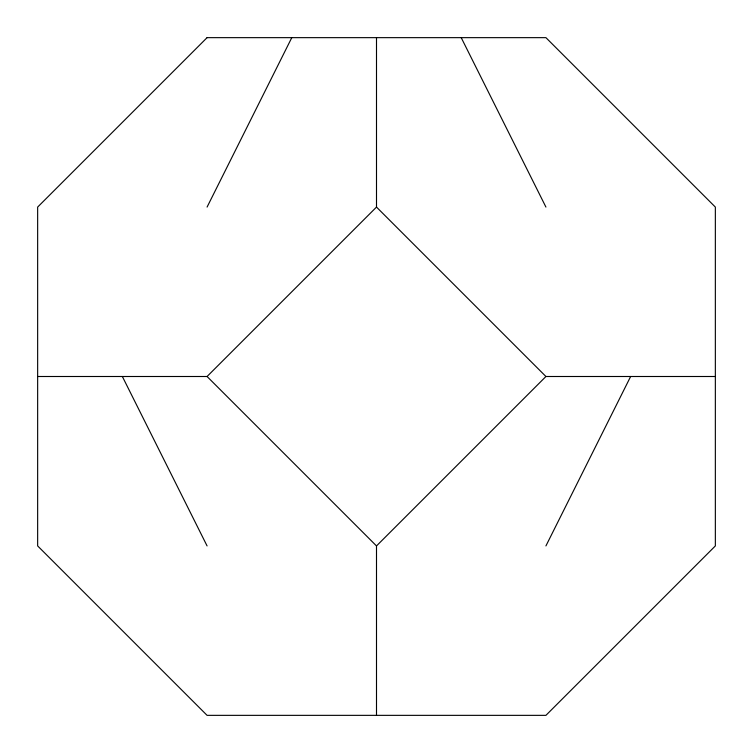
<?xml version="1.0" encoding="UTF-8"?>
<svg xmlns="http://www.w3.org/2000/svg" width="753" height="753" viewBox="0 0 753 753"><rect width="100%" height="100%" fill="white"/><g stroke="black" fill="none" stroke-linecap="round" stroke-linejoin="round"><path stroke-width="1.13" d="M207.075 207.075L291.788 37.65M545.925 545.925L630.638 376.5M37.65 376.5L207.075 376.5L376.5 207.075L376.5 37.65M376.5 715.35L376.5 545.925L545.925 376.5L715.35 376.5M376.5 207.075L545.925 376.5M207.075 376.5L376.5 545.925M461.213 37.65L545.925 207.075M122.362 376.5L207.075 545.925M207.075 37.65L37.65 207.075L37.65 545.925L207.075 715.35L545.925 715.35L715.35 545.925L715.35 207.075L545.925 37.65L207.075 37.65"/></g></svg>
